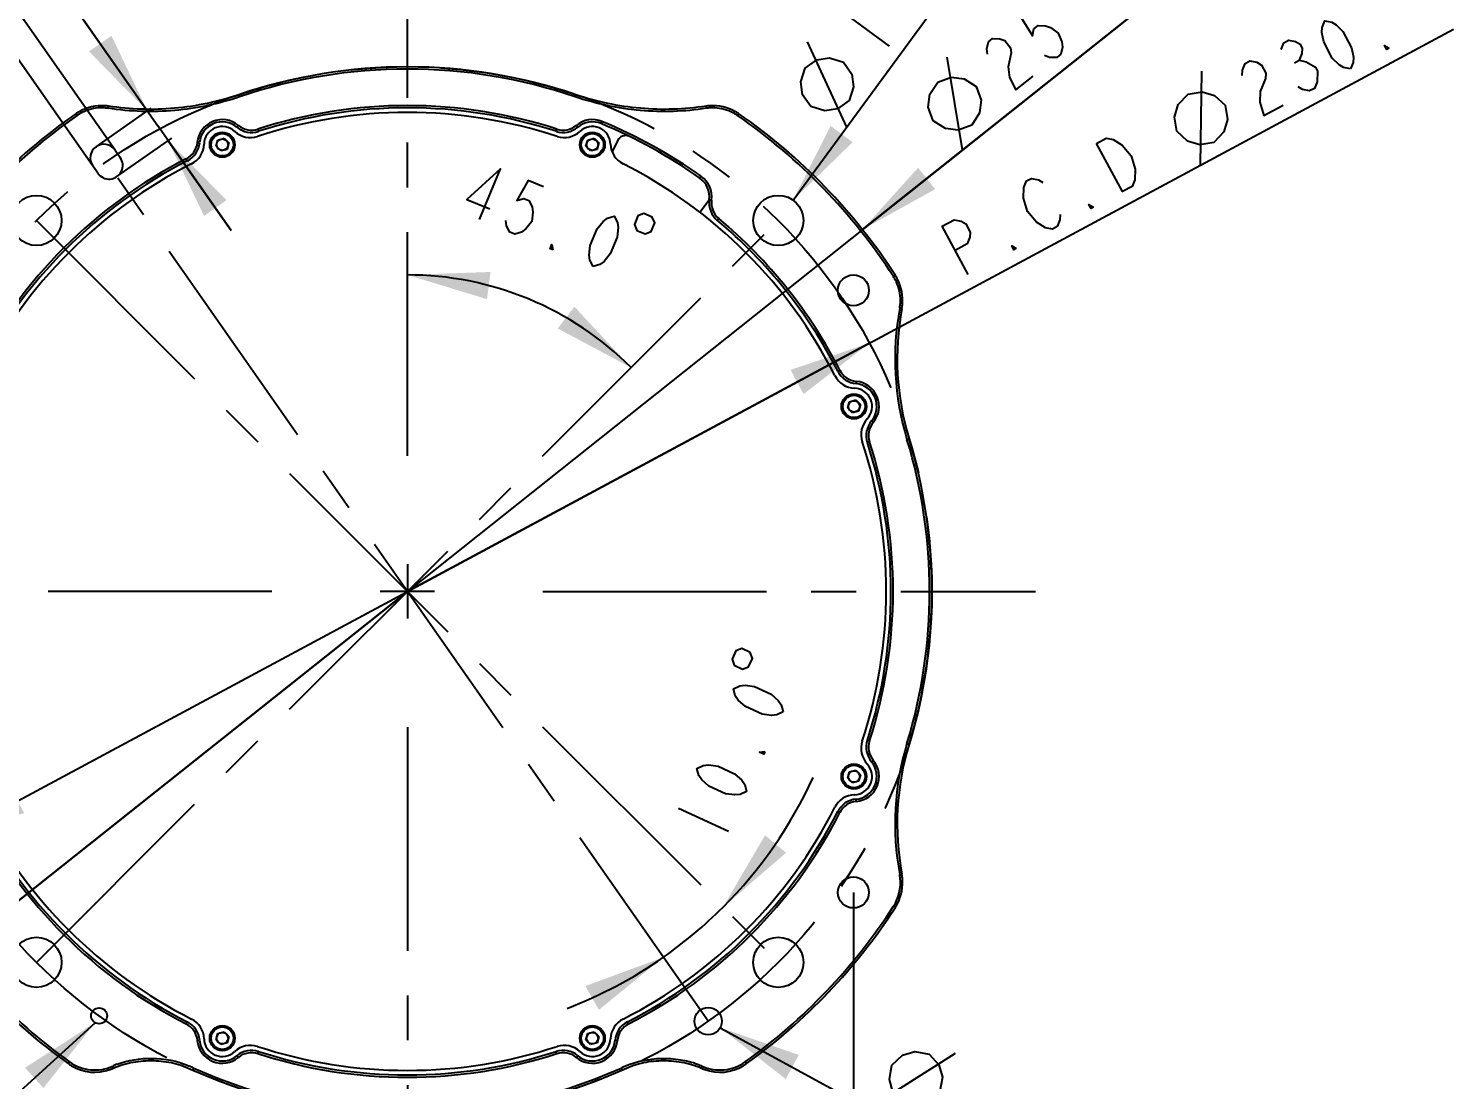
# Model space of a CAD drawing. Header units: millimetres. Extents: x 0 to 1173, y -4 to 841.
# Drawn here: x 824.7 to 981, y 634.7 to 749.9 of the extents above; entities that cross this region are included whole.
import ezdxf

# ---------------------------------------------------------------- set-up
doc = ezdxf.new("R2010")
doc.units = ezdxf.units.MM
doc.header["$LTSCALE"] = 65.395
doc.linetypes.add('CENTER', pattern=[0.6, 0.375, -0.075, 0.075, -0.075])
doc.layers.get('0').update_dxf_attribs({"linetype": 'CONTINUOUS'})
for name, color, linetype in [('ALL_DRFT_GEOM', 7, 'CONTINUOUS'), ('DRAFT_DIMS', 7, 'CONTINUOUS'), ('SCREW_M3L4_SOCKET_HEAD_CAP_BL19', 7, 'CONTINUOUS'), ('SCREW_M3L4_SOCKET_HEAD_CAP_BL21', 7, 'CONTINUOUS'), ('SCREW_M3L4_SOCKET_HEAD_CAP_BL26', 7, 'CONTINUOUS'), ('SCREW_M3L4_SOCKET_HEAD_CAP_BL30', 7, 'CONTINUOUS'), ('SCREW_M3L4_SOCKET_HEAD_CAP_BL33', 7, 'CONTINUOUS'), ('SCREW_M3L4_SOCKET_HEAD_CAP_BL34', 7, 'CONTINUOUS'), ('TM20_BASE_COVER_BL28', 7, 'CONTINUOUS'), ('TMBB_BASE_CNN_BL11', 7, 'CONTINUOUS')]:
    doc.layers.add(name, color=color, linetype=linetype)
doc.styles.get("Standard").update_dxf_attribs({"font": 'txt', "width": 0.8})
doc.dimstyles.new('DIMSTYLE_10', dxfattribs={"dimtxt": 6, "dimasz": 9, "dimexe": 0.5, "dimexo": 0, "dimtad": 1, "dimlfac": 2, "dimzin": 0, "dimdsep": 46, "dimtxsty": 'Standard', "dimblk": '_FILLED', "dimblk1": '_FILLED', "dimblk2": '_FILLED', "dimcen": 0.09, "dimadec": 0, "dimazin": 0, "dimtp": 0.01, "dimtm": 0.01, "dimtfac": 1, "dimtmove": 0, "dimatfit": 2, "dimldrblk": '_FILLED', "dimfxl": 0, "dimtolj": 1, "dimtzin": 0, "dimarcsym": 0})
doc.dimstyles.new('DIMSTYLE_11', dxfattribs={"dimtxt": 6, "dimasz": 9, "dimexe": 0.5, "dimexo": 0, "dimgap": 1.5, "dimtad": 1, "dimdec": 1, "dimlfac": 2, "dimzin": 0, "dimdsep": 46, "dimtxsty": 'Standard', "dimblk": '_FILLED', "dimblk1": '_FILLED', "dimblk2": '_FILLED', "dimcen": 0.09, "dimadec": 0, "dimazin": 0, "dimtp": 0.01, "dimtm": 0.01, "dimtfac": 1, "dimtdec": 1, "dimtofl": 0, "dimtmove": 0, "dimatfit": 3, "dimldrblk": '_FILLED', "dimfxl": 0, "dimtolj": 1, "dimtzin": 0, "dimarcsym": 0})
doc.dimstyles.new('DIMSTYLE_16', dxfattribs={"dimtxt": 6, "dimasz": 9, "dimexe": 0.5, "dimexo": 0, "dimgap": 1.5, "dimtad": 1, "dimlfac": 2, "dimzin": 0, "dimdsep": 46, "dimtxsty": 'Standard', "dimblk": '_FILLED', "dimblk1": '_FILLED', "dimblk2": '_FILLED', "dimcen": 0.09, "dimadec": 0, "dimazin": 0, "dimtp": 0.01, "dimtm": 0.01, "dimtfac": 1, "dimtofl": 0, "dimtmove": 0, "dimatfit": 3, "dimldrblk": '_FILLED', "dimfxl": 0, "dimtolj": 1, "dimtzin": 0, "dimarcsym": 0})
doc.dimstyles.new('DIMSTYLE_5', dxfattribs={"dimtxt": 6, "dimasz": 9, "dimexe": 0.5, "dimexo": 0, "dimtad": 1, "dimdec": 1, "dimlfac": 2, "dimzin": 0, "dimdsep": 46, "dimtxsty": 'Standard', "dimblk": '_FILLED', "dimblk1": '_FILLED', "dimblk2": '_FILLED', "dimcen": 0.09, "dimadec": 0, "dimazin": 0, "dimtp": 0.01, "dimtm": 0.01, "dimtfac": 1, "dimtdec": 1, "dimtmove": 0, "dimatfit": 2, "dimldrblk": '_FILLED', "dimfxl": 0, "dimtolj": 1, "dimtzin": 0, "dimarcsym": 0})
doc.dimstyles.new('DIMSTYLE_6', dxfattribs={"dimtxt": 6, "dimasz": 9, "dimexe": 0.5, "dimexo": 0, "dimgap": 1.5, "dimtad": 1, "dimlfac": 2, "dimzin": 0, "dimdsep": 46, "dimtxsty": 'Standard', "dimblk": '_FILLED', "dimblk1": '_FILLED', "dimblk2": '_FILLED', "dimcen": 0.09, "dimadec": 0, "dimazin": 0, "dimtol": 1, "dimtp": 0.03, "dimtm": -0.01, "dimtfac": 0.5, "dimtofl": 0, "dimtmove": 0, "dimatfit": 3, "dimldrblk": '_FILLED', "dimfxl": 0, "dimtolj": 1, "dimtzin": 0, "dimarcsym": 0})
doc.dimstyles.new('DIMSTYLE_7', dxfattribs={"dimtxt": 6, "dimasz": 9, "dimexe": 0.5, "dimexo": 0, "dimtad": 1, "dimlfac": 2, "dimzin": 0, "dimdsep": 46, "dimtxsty": 'Standard', "dimblk": '_FILLED', "dimblk1": '_FILLED', "dimblk2": '_FILLED', "dimcen": 0.09, "dimadec": 0, "dimazin": 0, "dimtol": 1, "dimtp": 0.03, "dimtm": -0.01, "dimtfac": 0.5, "dimtofl": 0, "dimtmove": 0, "dimatfit": 2, "dimldrblk": '_FILLED', "dimfxl": 0, "dimtolj": 1, "dimtzin": 0, "dimarcsym": 0})
doc.dimstyles.new('DIMSTYLE_8', dxfattribs={"dimtxt": 6, "dimasz": 9, "dimexe": 0.5, "dimexo": 0, "dimtad": 1, "dimdec": 1, "dimlfac": 2, "dimzin": 0, "dimdsep": 46, "dimtxsty": 'Standard', "dimblk": '_FILLED', "dimblk1": '_FILLED', "dimblk2": '_FILLED', "dimcen": 0.09, "dimadec": 0, "dimazin": 0, "dimtp": 0.01, "dimtm": 0.01, "dimtfac": 1, "dimtdec": 1, "dimtofl": 0, "dimtmove": 0, "dimatfit": 2, "dimldrblk": '_FILLED', "dimfxl": 0, "dimtolj": 1, "dimtzin": 0, "dimarcsym": 0})
doc.dimstyles.new('DIMSTYLE_9', dxfattribs={"dimtxt": 6, "dimasz": 9, "dimexe": 0.5, "dimexo": 0, "dimgap": 6, "dimtad": 1, "dimdec": 1, "dimlfac": 2, "dimzin": 0, "dimdsep": 46, "dimtxsty": 'Standard', "dimblk": '_FILLED', "dimblk1": '_FILLED', "dimblk2": '_FILLED', "dimcen": 0.09, "dimadec": 0, "dimazin": 0, "dimtp": 0.5, "dimtm": 0.5, "dimtfac": 1, "dimtdec": 1, "dimtofl": 0, "dimtmove": 0, "dimatfit": 3, "dimldrblk": '_FILLED', "dimfxl": 0, "dimtolj": 1, "dimtzin": 0, "dimarcsym": 0})
doc.dimstyles.get("Standard").update_dxf_attribs({"dimtxt": 6, "dimasz": 9, "dimexe": 0.5, "dimexo": 0, "dimtad": 1, "dimzin": 0, "dimdsep": 46, "dimtxsty": 'Standard', "dimblk": '_FILLED', "dimblk1": '_FILLED', "dimblk2": '_FILLED', "dimcen": 0.09, "dimadec": 0, "dimazin": 0, "dimtol": 1, "dimtp": 0.01, "dimtm": 0.01, "dimtfac": 1, "dimtofl": 0, "dimtmove": 0, "dimatfit": 3, "dimldrblk": '_FILLED', "dimfxl": 0, "dimtolj": 1, "dimtzin": 0, "dimarcsym": 0})

# ---------------------------------------------------------------- blocks, each defined once
blk = doc.blocks.new('_FILLED')
at = {"color": 0, "linetype": 'ByBlock'}
blk.add_solid([(0, 0), (-1, 0.167), (-1, -0.167)], dxfattribs=at)
blk = doc.blocks.new('*D9')
at = {"layer": 'DRAFT_DIMS', "color": 2, "linetype": 'Continuous'}
for p, q in [((866.28, 688.23), (980.96, 749.85)), ((916.93, 715.44), (866.28, 688.23)), ((815.63, 661.01), (866.28, 688.23))]:
    blk.add_line(p, q, dxfattribs=at)
at = {"layer": 'DRAFT_DIMS', "color": 2, "linetype": 'Continuous', "xscale": 9, "yscale": 9, "zscale": 9}
for p, rotation in [((916.93, 715.44), 28.2503791543), ((815.63, 661.01), 208.2503791543)]:
    blk.add_blockref('_FILLED', p, dxfattribs=dict(at, rotation=rotation))
blk = doc.blocks.new('*D10')
at = {"layer": 'DRAFT_DIMS', "color": 2, "linetype": 'Continuous'}
for p, q in [((813.68, 786.88), (802.62, 779.13)), ((803.85, 779.99), (813.68, 786.88)), ((834.24, 736.6), (803.57, 780.4)), ((748.39, 741.15), (802.62, 779.13)), ((801.4, 778.27), (748.39, 741.15)), ((832.35, 734.06), (801.11, 778.68))]:
    blk.add_line(p, q, dxfattribs=at)
at = {"layer": 'DRAFT_DIMS', "color": 2, "linetype": 'Continuous', "xscale": 9, "yscale": 9, "zscale": 9}
for p, rotation in [((803.85, 779.99), 215), ((801.4, 778.27), 35)]:
    blk.add_blockref('_FILLED', p, dxfattribs=dict(at, rotation=rotation))
blk = doc.blocks.new('*D11')
at = {"layer": 'DRAFT_DIMS', "color": 2, "linetype": 'Continuous'}
blk.add_line((900.57, 640.41), (971.65, 601.69), dxfattribs=at)
at = {"layer": 'DRAFT_DIMS', "color": 2, "linetype": 'Continuous', "xscale": 9, "yscale": 9, "zscale": 9, "rotation": 151.4205219711}
blk.add_blockref('_FILLED', (900.57, 640.41), dxfattribs=at)
blk = doc.blocks.new('*D12')
at = {"layer": 'DRAFT_DIMS', "color": 2, "linetype": 'Continuous'}
blk.add_line((908.56, 731.1), (952.97, 791.6), dxfattribs=at)
at = {"layer": 'DRAFT_DIMS', "color": 2, "linetype": 'Continuous', "xscale": 9, "yscale": 9, "zscale": 9, "rotation": 233.7183450551}
blk.add_blockref('_FILLED', (908.56, 731.1), dxfattribs=at)
blk = doc.blocks.new('*D13')
at = {"layer": 'DRAFT_DIMS', "color": 2, "linetype": 'Continuous'}
for start, end in [(67.5, 90), (45, 67.5)]:
    blk.add_arc((866.28, 688.23), 34.69, start, end, dxfattribs=at)
for points in [[(875.4, 723.24), (866.28, 722.92), (875.01, 720.26)], [(882.76, 717.05), (890.81, 712.76), (884.59, 719.43)]]:
    blk.add_solid(points, dxfattribs=at)
blk = doc.blocks.new('*D14')
at = {"layer": 'DRAFT_DIMS', "color": 2, "linetype": 'Continuous'}
for p, q in [((955.54, 759.2), (866.28, 688.23)), ((916.16, 727.89), (955.54, 759.2)), ((916.16, 727.89), (916.16, 727.89)), ((866.28, 688.23), (807, 641.1)), ((816.4, 648.56), (866.28, 688.23)), ((816.4, 648.56), (816.4, 648.56))]:
    blk.add_line(p, q, dxfattribs=at)
at = {"layer": 'DRAFT_DIMS', "color": 2, "linetype": 'Continuous', "xscale": 9, "yscale": 9, "zscale": 9}
for p, rotation in [((916.16, 727.89), 218.4878405812), ((816.4, 648.56), 38.4895453362)]:
    blk.add_blockref('_FILLED', p, dxfattribs=dict(at, rotation=rotation))
blk = doc.blocks.new('*D15')
at = {"layer": 'DRAFT_DIMS', "color": 2, "linetype": 'Continuous'}
for start, end in [(315, 335.3467), (305, 315), (290.9525, 305)]:
    blk.add_arc((866.28, 688.23), 48.94, start, end, dxfattribs=at)
for points in [[(905.49, 661.5), (900.89, 653.62), (907.79, 659.58)], [(887.28, 642.37), (894.35, 648.13), (885.79, 644.97)]]:
    blk.add_solid(points, dxfattribs=at)
blk = doc.blocks.new('*D17')
at = {"layer": 'DRAFT_DIMS', "color": 2, "linetype": 'Continuous'}
for p, q in [((817.38, 655.23), (817.38, 605.57)), ((915.18, 655.23), (915.18, 605.57)), ((817.38, 606.07), (866.28, 606.07)), ((915.18, 606.07), (866.28, 606.07))]:
    blk.add_line(p, q, dxfattribs=at)
at = {"layer": 'DRAFT_DIMS', "color": 2, "linetype": 'Continuous', "xscale": 9, "yscale": 9, "zscale": 9, "rotation": 180}
blk.add_blockref('_FILLED', (817.38, 606.07), dxfattribs=at)
at = {"layer": 'DRAFT_DIMS', "color": 2, "linetype": 'Continuous', "xscale": 9, "yscale": 9, "zscale": 9}
blk.add_blockref('_FILLED', (915.18, 606.07), dxfattribs=at)
blk = doc.blocks.new('*D25')
at = {"layer": 'DRAFT_DIMS', "color": 2, "linetype": 'Continuous'}
for p, q in [((837.77, 740.9), (815.57, 772.6)), ((815.57, 772.6), (838.92, 739.26)), ((832.15, 736.97), (838.18, 741.19)), ((846.95, 727.79), (838.92, 739.26)), ((834.44, 733.69), (840.47, 737.91)), ((840.06, 737.62), (846.95, 727.79))]:
    blk.add_line(p, q, dxfattribs=at)
at = {"layer": 'DRAFT_DIMS', "color": 2, "linetype": 'Continuous', "xscale": 9, "yscale": 9, "zscale": 9}
for p, rotation in [((837.77, 740.9), 305), ((840.06, 737.62), 125)]:
    blk.add_blockref('_FILLED', p, dxfattribs=dict(at, rotation=rotation))
blk = doc.blocks.new('SCREW_M3L4_SOCKET_HEAD_CAP_BL19', base_point=(845.99, 737.19))
at = {"layer": 'SCREW_M3L4_SOCKET_HEAD_CAP_BL19', "color": 7, "linetype": 'Continuous'}
for p, q in [((845.3, 737.01), (845.48, 737.7)), ((845.48, 737.7), (846.18, 737.89)), ((846.18, 737.89), (846.69, 737.38)), ((846.69, 737.38), (846.51, 736.68)), ((845.81, 736.5), (845.3, 737.01)), ((846.51, 736.68), (845.81, 736.5))]:
    blk.add_line(p, q, dxfattribs=at)
for radius in [1.38, 1.23, 0.625]:
    blk.add_circle((845.99, 737.19), radius, dxfattribs=at)
blk = doc.blocks.new('SCREW_M3L4_SOCKET_HEAD_CAP_BL21', base_point=(845.99, 639.26))
at = {"layer": 'SCREW_M3L4_SOCKET_HEAD_CAP_BL21', "color": 7, "linetype": 'Continuous'}
for p, q in [((845.3, 639.07), (845.48, 639.77)), ((845.81, 638.56), (845.3, 639.07)), ((845.48, 639.77), (846.18, 639.96)), ((846.18, 639.96), (846.69, 639.45)), ((846.69, 639.45), (846.51, 638.75)), ((846.51, 638.75), (845.81, 638.56))]:
    blk.add_line(p, q, dxfattribs=at)
for radius in [1.38, 1.23, 0.625]:
    blk.add_circle((845.99, 639.26), radius, dxfattribs=at)
blk = doc.blocks.new('SCREW_M3L4_SOCKET_HEAD_CAP_BL26', base_point=(886.56, 737.19))
at = {"layer": 'SCREW_M3L4_SOCKET_HEAD_CAP_BL26', "color": 7, "linetype": 'Continuous'}
for p, q in [((885.86, 737.01), (886.05, 737.7)), ((886.05, 737.7), (886.75, 737.89)), ((886.75, 737.89), (887.26, 737.38)), ((887.26, 737.38), (887.07, 736.68)), ((886.37, 736.5), (885.86, 737.01)), ((887.07, 736.68), (886.37, 736.5))]:
    blk.add_line(p, q, dxfattribs=at)
for radius in [1.38, 1.23, 0.625]:
    blk.add_circle((886.56, 737.19), radius, dxfattribs=at)
blk = doc.blocks.new('TM20_BASE_COVER_BL28', base_point=(866.28, 688.23))
at = {"layer": 'TM20_BASE_COVER_BL28', "color": 7, "linetype": 'CENTER'}
for p, q in [((866.28, 703.09), (866.28, 757.1)), ((851.41, 688.23), (797.4, 688.23)), ((881.14, 688.23), (935.15, 688.23)), ((866.28, 673.36), (866.28, 619.35))]:
    blk.add_line(p, q, dxfattribs=at)
at = {"layer": 'TM20_BASE_COVER_BL28', "color": 7, "linetype": 'Continuous'}
for p, q in [((866.28, 691.2), (866.28, 685.25)), ((869.25, 688.23), (863.3, 688.23))]:
    blk.add_line(p, q, dxfattribs=at)
blk.add_circle((817.31, 708.51), 0.875, dxfattribs=at)
for centre, radius, start, end in [((866.28, 688.23), 52.5, 71.7789, 108.2211), ((845.99, 737.19), 2, 46.7459, 178.2541), ((886.56, 737.19), 2, 1.7459, 133.2541), ((849.08, 740.47), 2.5, 226.7147, 288.2211), ((883.47, 740.47), 2.5, 251.7789, 313.2853), ((841.5, 737.33), 2.5, 296.7789, 358.2853), ((891.06, 737.33), 2.5, 181.7147, 243.2211), ((866.28, 688.23), 52.5, 116.7789, 153.2211), ((866.28, 688.23), 52.5, 26.7789, 63.2211), ((817.18, 713.01), 2.5, 271.7147, 333.2211), ((915.38, 713.01), 2.5, 206.7789, 268.2715), ((817.31, 708.51), 2, 91.7459, 223.2541), ((915.24, 708.51), 2, 316.7285, 88.2715), ((814.03, 705.42), 2.5, 341.7789, 43.2853), ((918.52, 705.42), 2.5, 136.7285, 198.2211), ((866.28, 688.23), 52.5, 161.7789, 198.2211), ((866.28, 688.23), 52.5, 341.7789, 18.2211), ((814.03, 671.03), 2.5, 316.7147, 18.2211), ((918.52, 671.03), 2.5, 161.7789, 223.2853), ((817.31, 667.94), 2, 136.7459, 268.2541), ((915.24, 667.94), 2, 271.7459, 43.2541), ((817.18, 663.45), 2.5, 26.7789, 88.2853), ((915.38, 663.45), 2.5, 91.7147, 153.2211), ((866.28, 688.23), 52.5, 206.7789, 243.2211), ((866.28, 688.23), 52.5, 296.7789, 333.2211), ((841.5, 639.13), 2.5, 1.7147, 63.2211), ((891.06, 639.13), 2.5, 116.7789, 178.2853), ((845.99, 639.26), 2, 181.7459, 313.2541), ((886.56, 639.26), 2, 226.7459, 358.2541), ((849.08, 635.98), 2.5, 71.7789, 133.2853), ((866.28, 688.23), 52.5, 251.7789, 288.2211), ((883.47, 635.98), 2.5, 46.7147, 108.2211)]:
    blk.add_arc(centre, radius, start, end, dxfattribs=at)
blk = doc.blocks.new('SCREW_M3L4_SOCKET_HEAD_CAP_BL30', base_point=(886.56, 639.26))
at = {"layer": 'SCREW_M3L4_SOCKET_HEAD_CAP_BL30', "color": 7, "linetype": 'Continuous'}
for p, q in [((885.86, 639.07), (886.05, 639.77)), ((886.37, 638.56), (885.86, 639.07)), ((886.05, 639.77), (886.75, 639.96)), ((886.75, 639.96), (887.26, 639.45)), ((887.26, 639.45), (887.07, 638.75)), ((887.07, 638.75), (886.37, 638.56))]:
    blk.add_line(p, q, dxfattribs=at)
for radius in [1.38, 1.23, 0.625]:
    blk.add_circle((886.56, 639.26), radius, dxfattribs=at)
blk = doc.blocks.new('SCREW_M3L4_SOCKET_HEAD_CAP_BL33', base_point=(915.24, 708.51))
at = {"layer": 'SCREW_M3L4_SOCKET_HEAD_CAP_BL33', "color": 7, "linetype": 'Continuous'}
for p, q in [((914.55, 708.32), (914.73, 709.02)), ((915.06, 707.81), (914.55, 708.32)), ((914.73, 709.02), (915.43, 709.21)), ((915.75, 708), (915.06, 707.81)), ((915.43, 709.21), (915.94, 708.7)), ((915.94, 708.7), (915.75, 708))]:
    blk.add_line(p, q, dxfattribs=at)
for radius in [1.38, 1.23, 0.625]:
    blk.add_circle((915.24, 708.51), radius, dxfattribs=at)
blk = doc.blocks.new('SCREW_M3L4_SOCKET_HEAD_CAP_BL34', base_point=(915.24, 667.94))
at = {"layer": 'SCREW_M3L4_SOCKET_HEAD_CAP_BL34', "color": 7, "linetype": 'Continuous'}
for p, q in [((914.73, 668.46), (915.43, 668.64)), ((915.43, 668.64), (915.94, 668.13)), ((914.55, 667.76), (914.73, 668.46)), ((915.06, 667.25), (914.55, 667.76)), ((915.75, 667.43), (915.06, 667.25)), ((915.94, 668.13), (915.75, 667.43))]:
    blk.add_line(p, q, dxfattribs=at)
for radius in [1.38, 1.23, 0.625]:
    blk.add_circle((915.24, 667.94), radius, dxfattribs=at)
blk = doc.blocks.new('TMBB_BASE_CNN_BL11', base_point=(838.51, 681.36))
at = {"layer": 'TMBB_BASE_CNN_BL11', "color": 7, "linetype": 'Continuous'}
for p, q in [((847.89, 742.44), (847.81, 742.67)), ((884.66, 742.44), (884.74, 742.67)), ((830.08, 740.38), (829.94, 740.58)), ((833.5, 741.18), (833.53, 741.41)), ((899.06, 741.18), (899.02, 741.41)), ((902.48, 740.38), (902.61, 740.58)), ((847.76, 739.3), (847.6, 739.11)), ((884.8, 739.3), (884.96, 739.11)), ((887.61, 739.73), (887.52, 739.5)), ((843.26, 737.44), (843.5, 737.42)), ((849.89, 738.89), (849.97, 738.65)), ((882.67, 738.89), (882.59, 738.65)), ((889.31, 737.61), (888.74, 736.4)), ((834.24, 736.6), (834.81, 735.78)), ((832.35, 734.06), (831.78, 734.88)), ((842.04, 735.64), (842.15, 735.42)), ((898.49, 733.73), (898.35, 733.52)), ((898.33, 729.79), (899.38, 731.15)), ((899.63, 731.12), (899.38, 731.15)), ((900.41, 729.09), (900.25, 728.9)), ((919.57, 722.74), (919.77, 722.87)), ((920.25, 719.26), (920.49, 719.22)), ((913.69, 712.46), (913.47, 712.35)), ((915.49, 711.25), (915.47, 711)), ((917.35, 706.75), (917.16, 706.91)), ((916.94, 704.62), (916.7, 704.54)), ((921.05, 704.9), (921.28, 704.96)), ((916.94, 671.84), (916.7, 671.92)), ((921.05, 671.56), (921.28, 671.49)), ((917.35, 669.71), (917.16, 669.55)), ((913.69, 663.99), (913.47, 664.1)), ((915.49, 665.21), (915.47, 665.46)), ((920.25, 657.19), (920.49, 657.24)), ((919.57, 653.72), (919.77, 653.59)), ((842.04, 640.81), (842.15, 641.04)), ((890.51, 640.81), (890.4, 641.04)), ((843.26, 639.01), (843.5, 639.04)), ((889.3, 639.01), (889.05, 639.04)), ((849.89, 637.56), (849.97, 637.8)), ((882.67, 637.56), (882.59, 637.8)), ((829.24, 636.66), (829.1, 636.47)), ((833.98, 636.21), (834.08, 635.99)), ((842.86, 635.99), (842.76, 635.77)), ((847.76, 637.15), (847.6, 637.34)), ((884.8, 637.15), (884.96, 637.34)), ((889.7, 635.99), (889.79, 635.77)), ((898.57, 636.21), (898.47, 635.99)), ((903.32, 636.66), (903.46, 636.47))]:
    blk.add_line(p, q, dxfattribs=at)
for centre, radius in [((825.62, 728.89), 2.75), ((906.94, 728.89), 2.75), ((915.18, 721.23), 1.7), ((915.18, 655.23), 1.7), ((825.62, 647.57), 2.75), ((906.94, 647.57), 2.75), ((832.48, 641.71), 0.875), ((899.26, 641.13), 1.5)]:
    blk.add_circle(centre, radius, dxfattribs=at)
for centre, radius, start, end in [((866.28, 688.23), 57.49, 71.2659, 108.7341), ((866.28, 688.23), 57.25, 71.2659, 108.7342), ((866.28, 688.23), 63.73, 124.7644, 147.0746), ((832.75, 736.53), 4.93, 120.0345, 124.7977), ((832.54, 736.9), 4.27, 120.0193, 125.3222), ((832.81, 736.91), 4.32, 80.7841, 86.2001), ((832.78, 736.54), 4.93, 81.2643, 86.1897), ((866.28, 688.23), 53.25, 72.0757, 107.9243), ((866.28, 688.23), 53, 72.0757, 107.9243), ((899.77, 736.55), 4.92, 93.9587, 98.7417), ((899.74, 736.98), 4.26, 93.9421, 99.2726), ((899.99, 736.87), 4.3, 54.7038, 60.1186), ((899.8, 736.53), 4.93, 55.2054, 60.1101), ((866.28, 688.23), 63.73, 32.9254, 55.2356), ((866.28, 688.23), 63.49, 124.7644, 147.0746), ((845.99, 737.19), 2.75, 50.1858, 174.8142), ((845.99, 737.19), 2.5, 50.1858, 174.8142), ((849.2, 741.03), 2.5, 230.1858, 287.9243), ((849.2, 741.03), 2.25, 230.1858, 287.9243), ((883.36, 741.03), 2.5, 252.0757, 309.8142), ((883.36, 741.03), 2.25, 252.0757, 309.8142), ((886.56, 737.19), 2.75, 67.5, 129.8142), ((886.56, 737.19), 2.5, 67.5, 129.8142), ((866.28, 688.23), 55.5, 54.7029, 67.5), ((866.28, 688.23), 55.75, 54.7029, 67.5), ((866.28, 688.23), 63.49, 32.9254, 55.2356), ((841.02, 737.64), 2.25, 297.0757, 354.8142), ((841.02, 737.64), 2.5, 297.0757, 354.8142), ((890.21, 737.19), 1, 67.3173, 155), ((833.01, 735.74), 1.5, 35, 215), ((866.28, 688.23), 53.25, 117.0757, 152.9243), ((866.28, 688.23), 53, 117.0757, 152.9243), ((833.58, 734.92), 1.5, 215, 35), ((896.9, 731.48), 2.5, 352.3887, 54.7029), ((896.9, 731.48), 2.75, 352.3887, 54.7029), ((901.86, 730.82), 2.5, 172.3887, 230.1272), ((901.86, 730.82), 2.25, 172.3887, 230.1272), ((866.28, 688.23), 53, 27.0757, 50.1272), ((866.28, 688.23), 53.25, 27.0757, 50.1272), ((915.99, 720.37), 4.28, 28.1557, 33.4717), ((915.63, 720.18), 4.94, 28.1927, 32.9785), ((949.97, 713.7), 30.23, 169.4021, 196.93), ((949.97, 713.7), 29.99, 169.4015, 196.9296), ((915.95, 720.1), 4.38, 348.9179, 354.3158), ((915.56, 720.14), 5.01, 349.4133, 354.3098), ((915.69, 713.49), 2.25, 207.0757, 264.8142), ((915.69, 713.49), 2.5, 207.0757, 264.8142), ((915.24, 708.51), 2.5, 320.1858, 84.8142), ((915.24, 708.51), 2.75, 320.1858, 84.8142), ((919.08, 705.31), 2.5, 140.1858, 197.9243), ((919.08, 705.31), 2.25, 140.1858, 197.9243), ((866.28, 688.23), 53.25, 342.0757, 17.9243), ((866.28, 688.23), 57.25, 343.0734, 16.9266), ((866.28, 688.23), 57.49, 343.0734, 16.9266), ((866.28, 688.23), 53, 342.0757, 17.9243), ((919.08, 671.15), 2.5, 162.0757, 219.8142), ((919.08, 671.15), 2.25, 162.0757, 219.8142), ((949.97, 662.76), 30.23, 163.07, 190.5978), ((949.97, 662.76), 29.99, 163.0704, 190.5984), ((915.24, 667.94), 2.5, 275.1858, 39.8142), ((915.24, 667.94), 2.75, 275.1858, 39.8142), ((866.28, 688.23), 53.25, 207.0757, 242.9243), ((866.28, 688.23), 53, 207.0757, 242.9243), ((866.28, 688.23), 53, 297.0757, 332.9243), ((866.28, 688.23), 53.25, 297.0757, 332.9243), ((915.69, 662.97), 2.5, 95.1858, 152.9243), ((915.69, 662.97), 2.25, 95.1858, 152.9243), ((916.02, 656.36), 4.31, 5.822, 11.1488), ((915.56, 656.32), 5.01, 5.8335, 10.5893), ((866.28, 688.23), 63.73, 212.9254, 234.3074), ((866.28, 688.23), 63.49, 212.9254, 234.3074), ((866.28, 688.23), 63.49, 305.6927, 327.0746), ((866.28, 688.23), 63.73, 305.6927, 327.0746), ((915.63, 656.28), 4.94, 327.0235, 331.9454), ((841.02, 638.81), 2.25, 5.1858, 62.9243), ((841.02, 638.81), 2.5, 5.1858, 62.9243), ((891.54, 638.81), 2.5, 117.0757, 174.8142), ((891.54, 638.81), 2.25, 117.0757, 174.8142), ((845.99, 639.26), 2.75, 185.1858, 309.8142), ((845.99, 639.26), 2.5, 185.1858, 309.8142), ((886.56, 639.26), 2.75, 230.1858, 354.8142), ((886.56, 639.26), 2.5, 230.1858, 354.8142), ((849.2, 635.42), 2.5, 72.0757, 129.8142), ((849.2, 635.42), 2.25, 72.0757, 129.8142), ((866.28, 688.23), 53.25, 252.0757, 287.9243), ((866.28, 688.23), 53, 252.0757, 287.9243), ((883.36, 635.42), 2.5, 50.1858, 107.9243), ((883.36, 635.42), 2.25, 50.1858, 107.9243), ((831.99, 640.5), 4.96, 234.3038, 239.3697), ((832, 640.51), 4.98, 239.3417, 289.7575), ((832.01, 640.5), 4.96, 289.7288, 294.6997), ((837.11, 629.49), 7.41, 110.9314, 114.9712), ((866.28, 688.23), 57.25, 245.8549, 294.1454), ((893.84, 627.73), 9.23, 113.1868, 116.6548), ((900.54, 640.5), 4.96, 245.2987, 250.3648), ((900.55, 640.51), 4.98, 250.3347, 300.7535), ((900.57, 640.5), 4.96, 300.727, 305.6985), ((866.28, 688.23), 57.49, 245.8548, 294.1452)]:
    blk.add_arc(centre, radius, start, end, dxfattribs=at)
for points, knots in [([(847.89, 742.44), (845.59, 741.67), (840.8, 740.65), (835.9, 740.81), (833.5, 741.18)], [0, 0, 0, 0, 0.499689, 1, 1, 1, 1]), ([(847.81, 742.67), (845.53, 741.9), (840.78, 740.89), (835.91, 741.05), (833.53, 741.41)], [0, 0, 0, 0, 0.499696, 1, 1, 1, 1]), ([(899.06, 741.18), (896.67, 740.81), (891.77, 740.65), (886.97, 741.67), (884.66, 742.44)], [0, 0, 0, 0, 0.498589, 1, 1, 1, 1]), ([(899.02, 741.41), (896.65, 741.05), (891.79, 740.89), (887.03, 741.9), (884.74, 742.67)], [0, 0, 0, 0, 0.498583, 1, 1, 1, 1]), ([(833.09, 741.22), (832.86, 741.24), (831.93, 741.23), (831.01, 740.94), (830.41, 740.6)], [0, 0, 0, 0, 0.252933, 1, 1, 1, 1]), ([(902.14, 740.6), (901.93, 740.72), (901.1, 741.12), (900.14, 741.27), (899.45, 741.22)], [0, 0, 0, 0, 0.252416, 1, 1, 1, 1]), ([(920.31, 719.67), (920.34, 719.9), (920.36, 720.84), (920.1, 721.78), (919.77, 722.39)], [0, 0, 0, 0, 0.253381, 1, 1, 1, 1]), ([(829.24, 636.66), (829.91, 636.18), (831.53, 635.57), (833.24, 635.86), (833.98, 636.21)], [0, 0, 0, 0, 0.502446, 1, 1, 1, 1]), ([(834.08, 635.99), (834.76, 636.3), (836.21, 636.72), (838.44, 636.86), (840.69, 636.62), (842.08, 636.07), (842.76, 635.77)], [0, 0, 0, 0, 0.249845, 0.499866, 0.750046, 1, 1, 1, 1]), ([(834.47, 636.41), (835.66, 636.87), (838.36, 637.26), (841.05, 636.78), (842.33, 636.24)], [0, 0, 0, 0, 0.480305, 1, 1, 1, 1]), ([(889.79, 635.77), (890.47, 636.07), (891.87, 636.63), (894.11, 636.86), (896.34, 636.72), (897.8, 636.3), (898.47, 635.99)], [0, 0, 0, 0, 0.249915, 0.500072, 0.750122, 1, 1, 1, 1]), ([(890.2, 636.22), (891.42, 636.74), (893.48, 637.15), (896.15, 636.97), (897.48, 636.65), (898.09, 636.42)], [0, 0, 0, 0, 0.493467, 0.759518, 1, 1, 1, 1]), ([(898.57, 636.21), (899.32, 635.86), (901.03, 635.57), (902.66, 636.18), (903.32, 636.66)], [0, 0, 0, 0, 0.502527, 1, 1, 1, 1])]:
    blk.add_open_spline(points, degree=3, knots=knots, dxfattribs=at)
for points in [[(833.11, 741.46), (832.15, 741.52), (831.12, 741.28), (830.29, 740.8)], [(902.26, 740.8), (901.42, 741.29), (900.39, 741.52), (899.43, 741.46)], [(920.55, 719.64), (920.64, 720.61), (920.44, 721.65), (919.98, 722.51)], [(919.57, 653.72), (920.15, 654.6), (920.42, 655.75), (920.31, 656.8)], [(919.98, 653.95), (920.44, 654.82), (920.65, 655.86), (920.55, 656.83)], [(842.33, 636.24), (842.51, 636.16), (842.69, 636.08), (842.86, 635.99)], [(898.09, 636.42), (898.25, 636.35), (898.41, 636.29), (898.57, 636.21)]]:
    blk.add_open_spline(points, degree=3, dxfattribs=at)
at = {"layer": 'TMBB_BASE_CNN_BL11', "color": 2, "linetype": 'Continuous'}
blk.add_leader([(832.04, 640.95), (812.31, 623.05), (807.31, 623.05)], dimstyle='Standard', override={"dimtad": 0}, dxfattribs=at)

msp = doc.modelspace()

# ---------------------------------------------------------------- linework, layer by layer
at = {"layer": 'ALL_DRFT_GEOM', "color": 2, "linetype": 'CENTER'}
for p, q in [((899.2576, 641.1257), (832.1491, 736.9665)), ((825.6183, 647.5684), (906.9356, 728.8856)), ((825.6183, 728.8856), (906.9356, 647.5684))]:
    msp.add_line(p, q, dxfattribs=at)
msp.add_circle((866.2769, 688.227), 57.5, dxfattribs=at)
at = {"layer": 'DRAFT_DIMS', "color": 2, "linetype": 'Continuous'}
for p, q in [((914.2637, 751.5425), (919.1004, 747.992)), ((914.4512, 739.1238), (910.1549, 748.4802)), ((927.1265, 736.6114), (925.4387, 746.7678)), ((953.2169, 734.9422), (953.3614, 745.2368)), ((963.535, 746.1626), (964.0635, 746.4466)), ((965.8306, 745.6932), (966.0673, 745.2528)), ((896.0163, 664.4551), (901.4694, 661.9523)), ((917.6836, 632.113), (926.3798, 637.6245))]:
    msp.add_line(p, q, dxfattribs=at)
for points in [[(934.9039, 752.3776), (933.495, 751.2573), (934.8161, 749.1138), (934.9746, 749.8786), (935.4442, 750.2521), (936.225, 750.2341), (936.771, 750.0295), (937.6282, 749.4335), (938.0158, 748.464), (938.0922, 747.886), (937.9338, 747.1211), (937.4641, 746.7478), (936.6833, 746.7657), (936.1373, 746.9703)], [(969.6842, 745.4935), (968.919, 745.6498), (968.4181, 745.9483), (967.6805, 746.6872), (966.7339, 748.449), (966.5248, 749.4719), (966.5524, 750.0543), (966.8442, 750.7788), (967.6094, 750.6223), (968.1104, 750.3238), (968.848, 749.585), (969.7946, 747.8232), (970.0037, 746.8003), (969.9761, 746.2179), (969.6842, 745.4935)], [(929.8907, 747.1138), (929.8143, 747.6918), (929.9728, 748.4567), (930.4424, 748.83), (931.2232, 748.8121), (931.7692, 748.6075), (932.3916, 747.8248), (932.468, 747.2467), (932.1511, 745.7171)], [(962.0599, 747.6404), (962.3517, 748.3648), (962.8803, 748.6488), (963.6455, 748.4924), (964.1463, 748.1939), (964.3831, 747.7535), (964.3554, 747.171), (964.0635, 746.4466), (964.8288, 746.2901), (965.8306, 745.6932)], [(973.9125, 747.7654), (973.6482, 747.6234), (973.4115, 748.0638), (973.9125, 747.7654)], [(910.5278, 741.3836), (909.6145, 742.6743), (909.4002, 744.0722), (909.8847, 745.5773), (911.1754, 746.4906), (912.5732, 746.705), (914.0783, 746.2203), (914.9916, 744.9297), (915.206, 743.5318), (914.7214, 742.0267), (913.4307, 741.1134), (912.0329, 740.8991), (910.5278, 741.3836)], [(932.1511, 745.7171), (932.3039, 744.561), (933.0026, 743.2002), (934.8811, 744.6939)], [(957.804, 744.786), (957.8316, 745.3684), (958.1235, 746.0928), (958.652, 746.3769), (959.4172, 746.2204), (959.9181, 745.9219), (960.3915, 745.041), (960.3638, 744.4586)], [(966.0673, 745.2528), (966.0121, 744.0879), (965.7202, 743.3635), (965.1917, 743.0795), (964.4265, 743.2359), (963.9256, 743.5343)], [(923.9345, 739.8225), (923.3922, 741.3077), (923.5526, 742.7128), (924.4155, 744.0378), (925.9008, 744.58), (927.3058, 744.4196), (928.6308, 743.5568), (929.173, 742.0715), (929.0126, 740.6664), (928.1498, 739.3415), (926.6645, 738.7992), (925.2594, 738.9596), (923.9345, 739.8225)], [(960.3638, 744.4586), (959.7801, 743.0097), (959.7249, 741.8448), (960.1706, 740.3815), (962.2848, 741.5175)], [(950.6465, 738.6695), (950.3769, 740.2276), (950.7845, 741.5818), (951.8692, 742.7322), (953.4271, 743.0017), (954.7814, 742.5942), (955.9318, 741.5095), (956.2014, 739.9515), (955.7938, 738.5973), (954.7091, 737.4469), (953.1511, 737.1773), (951.7969, 737.5849), (950.6465, 738.6695)], [(941.827, 737.3363), (942.8841, 737.9043), (943.6493, 737.7478)], [(943.6493, 737.7478), (944.6511, 737.1509), (945.6254, 735.9717), (946.0711, 734.5083)], [(946.0711, 734.5083), (946.0159, 733.3434), (945.724, 732.619), (944.667, 732.051), (941.827, 737.3363)], [(874.1794, 728.9943), (876.4756, 734.5377), (872.8134, 731.1838), (875.3079, 730.1505)], [(881.1873, 732.5859), (879.5244, 733.2748), (878.2905, 731.0799), (879.0362, 731.3122), (879.5905, 731.0826), (879.9535, 730.391), (880.0393, 729.8143), (879.9338, 728.7756), (879.2739, 727.9665), (878.8054, 727.6194), (878.0597, 727.3871), (877.5054, 727.6167), (877.1424, 728.3083), (877.0567, 728.885)], [(933.8162, 731.3291), (933.8715, 732.4939), (934.1634, 733.2184), (934.6918, 733.5024), (935.4571, 733.3459), (935.958, 733.0475)], [(936.2381, 728.0895), (935.2362, 728.6864), (934.262, 729.8657), (933.8162, 731.3291)], [(891.548, 729.3769), (891.1652, 728.453), (891.4358, 727.7997), (892.3597, 727.417), (893.013, 727.6876), (893.3957, 728.6115), (893.1251, 729.2647), (892.2012, 729.6475), (891.548, 729.3769)], [(941.4958, 730.347), (941.2315, 730.205), (940.9949, 730.6455), (941.4958, 730.347)], [(886.6518, 723.8281), (886.2888, 724.5197), (886.2031, 725.0964), (886.3086, 726.1351), (887.0739, 727.9828), (887.7338, 728.7919), (888.2023, 729.139), (888.948, 729.3714), (889.3109, 728.6799), (889.3967, 728.1031), (889.2912, 727.0645), (888.5259, 725.2167), (887.866, 724.4076), (887.3975, 724.0605), (886.6518, 723.8281)], [(927.754, 722.9631), (924.914, 728.2485), (926.2354, 728.9584), (927.0005, 728.802), (927.5014, 728.5035), (927.9748, 727.6227), (927.9472, 727.0402), (927.6553, 726.3158), (926.334, 725.6058)], [(937.8513, 729.524), (937.8237, 728.9415), (937.5318, 728.217), (937.0033, 727.9331), (936.2381, 728.0895)], [(882.2172, 725.665), (881.94, 725.7798), (882.1314, 726.2417), (882.2172, 725.665)], [(933.0393, 725.8031), (932.775, 725.6611), (932.5383, 726.1015), (933.0393, 725.8031)], [(902.1152, 680.1408), (903.024, 679.7237), (903.687, 679.9696), (904.1042, 680.8784), (903.8583, 681.5414), (902.9494, 681.9585), (902.2865, 681.7126), (901.8693, 680.8038), (902.1152, 680.1408)], [(907.476, 675.0397), (906.7714, 674.703), (906.1917, 674.6389), (905.1577, 674.7834), (903.3401, 675.6176), (902.5564, 676.3074), (902.227, 676.7886), (902.0229, 677.5425), (902.7276, 677.8792), (903.3072, 677.9433), (904.3412, 677.7988), (906.1589, 676.9646), (906.9426, 676.2748), (907.2719, 675.7936), (907.476, 675.0397)], [(905.4738, 670.6772), (905.3487, 670.4046), (904.8942, 670.6132), (905.4738, 670.6772)], [(903.4716, 666.3148), (902.7669, 665.9781), (902.1874, 665.9139), (901.1534, 666.0584), (899.3357, 666.8927), (898.552, 667.5825), (898.2227, 668.0637), (898.0185, 668.8175), (898.7232, 669.1543), (899.3028, 669.2183), (900.3368, 669.0739), (902.1545, 668.2397), (902.9382, 667.5499), (903.2675, 667.0687), (903.4716, 666.3148)], [(919.3972, 636.3039), (920.5539, 637.3819), (921.9104, 637.7817), (923.4669, 637.5032), (924.5449, 636.3465), (924.9447, 634.99), (924.6662, 633.4336), (923.5095, 632.3556), (922.153, 631.9558), (920.5966, 632.2342), (919.5186, 633.3909), (919.1188, 634.7474), (919.3972, 636.3039)]]:
    msp.add_lwpolyline(points, dxfattribs=at)

# ---------------------------------------------------------------- block references
at = {"layer": 'SCREW_M3L4_SOCKET_HEAD_CAP_BL19'}
msp.add_blockref('SCREW_M3L4_SOCKET_HEAD_CAP_BL19', (845.9947, 737.1926), dxfattribs=at)
at = {"layer": 'SCREW_M3L4_SOCKET_HEAD_CAP_BL21'}
msp.add_blockref('SCREW_M3L4_SOCKET_HEAD_CAP_BL21', (845.9947, 639.2614), dxfattribs=at)
at = {"layer": 'SCREW_M3L4_SOCKET_HEAD_CAP_BL26'}
msp.add_blockref('SCREW_M3L4_SOCKET_HEAD_CAP_BL26', (886.5592, 737.1926), dxfattribs=at)
at = {"layer": 'SCREW_M3L4_SOCKET_HEAD_CAP_BL30'}
msp.add_blockref('SCREW_M3L4_SOCKET_HEAD_CAP_BL30', (886.5592, 639.2614), dxfattribs=at)
at = {"layer": 'SCREW_M3L4_SOCKET_HEAD_CAP_BL33'}
msp.add_blockref('SCREW_M3L4_SOCKET_HEAD_CAP_BL33', (915.2425, 708.5092), dxfattribs=at)
at = {"layer": 'SCREW_M3L4_SOCKET_HEAD_CAP_BL34'}
msp.add_blockref('SCREW_M3L4_SOCKET_HEAD_CAP_BL34', (915.2425, 667.9448), dxfattribs=at)
at = {"layer": 'TM20_BASE_COVER_BL28'}
msp.add_blockref('TM20_BASE_COVER_BL28', (866.2769, 688.227), dxfattribs=at)
at = {"layer": 'TMBB_BASE_CNN_BL11'}
msp.add_blockref('TMBB_BASE_CNN_BL11', (838.5119, 681.3593), dxfattribs=at)

# ---------------------------------------------------------------- dimensions: what is measured, and where the dimension line sits
at = {"layer": 'DRAFT_DIMS', "color": 2, "linetype": 'Continuous'}
for p1, p2, text, dimstyle, picture, middle in [((908.5629, 731.1025), (905.3082, 726.6688), '%%c<> Thru X4', 'DIMSTYLE_8', '*D12', (912.9462, 739.6084)), ((916.1574, 727.8893), (816.3965, 648.5646), '%%c<>', 'DIMSTYLE_10', '*D14', (925.8016, 737.4743)), ((916.928, 715.4432), (815.6259, 661.0108), 'P.C.D %%c<>', 'DIMSTYLE_5', '*D9', (926.6969, 722.3951)), ((900.5748, 640.4082), (897.9403, 641.8433), '%%c<> Thru', 'DIMSTYLE_7', '*D11', (917.9621, 633.6694))]:
    dim = msp.add_diameter_dim_2p(p1=p1, p2=p2, text=text, dimstyle=dimstyle, override={"dimpost": '<>'}, dxfattribs=at)
    dim.commit()
    dim.dimension.update_dxf_attribs({"geometry": picture, "text_midpoint": middle, "dimtype": 163})
dim = msp.add_linear_dim(base=(803.853, 779.9928), p1=(832.3543, 734.0583), p2=(834.2382, 736.5982), angle=35, text='<> Thru', dimstyle='DIMSTYLE_6', dxfattribs=at)
dim.commit()
dim.dimension.update_dxf_attribs({"geometry": '*D10', "text_midpoint": (748.385, 741.1538), "dimtype": 160})
dim = msp.add_linear_dim(base=(840.0622, 737.6243), p1=(832.1491, 736.9665), p2=(834.4434, 733.6899), angle=305, dimstyle='DIMSTYLE_16', dxfattribs=at)
dim.commit()
dim.dimension.update_dxf_attribs({"geometry": '*D25', "text_midpoint": (815.5723, 772.5995), "dimtype": 160})
for base, line1, line2, picture, middle in [((879.5516, 720.2748), ((890.56, 712.51), (890.8053, 712.7553)), ((866.2769, 722.5684), (866.2769, 722.9153)), '*D13', (870.2564, 722.6863)), ((897.7378, 650.7333), ((894.0696, 648.5349), (894.3503, 648.134)), ((900.5398, 653.9641), (900.8859, 653.618)), '*D15', (903.8971, 656.9174))]:
    dim = msp.add_angular_dim_2l(base=base, line1=line1, line2=line2, dimstyle='DIMSTYLE_9', dxfattribs=at)
    dim.commit()
    dim.dimension.update_dxf_attribs({"geometry": picture, "text_midpoint": middle, "dimtype": 162})
dim = msp.add_linear_dim(base=(915.1769, 606.0677), p1=(817.3769, 655.227), p2=(915.1769, 655.227), dimstyle='DIMSTYLE_11', dxfattribs=at)
dim.commit()
dim.dimension.update_dxf_attribs({"geometry": '*D17', "text_midpoint": (854.2769, 606.0677), "dimtype": 160})

doc.saveas('drawing.dxf')
